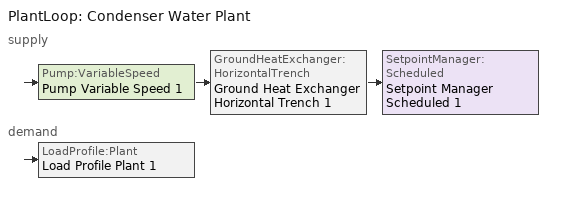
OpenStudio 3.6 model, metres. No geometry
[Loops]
PlantLoop 'Condenser Water Plant'
 supply: Pump:VariableSpeed 'Pump Variable Speed 1' > GroundHeatExchanger:HorizontalTrench 'Ground Heat Exchanger Horizontal Trench 1' > SetpointManager:Scheduled 'Setpoint Manager Scheduled 1'
 demand: LoadProfile:Plant 'Load Profile Plant 1'
[SizingPeriod:DesignDay] Barometric Pressure {Pa}=98934; Rain Indicator=No; Snow Indicator=No; Day of Month=21; Daylight Saving Time Indicator=No; Humidity Condition Type=Wetbulb; Dry-Bulb Temperature Range Modifier Type=DefaultMultipliers
Name | Maximum Dry-Bulb Temperature {C} | Daily Dry-Bulb Temperature Range {deltaC} | Wind Speed {m/s} | Wind Direction {deg} | Sky Clearness | Month | Day Type | Wetbulb or DewPoint at Maximum Dry-Bulb {C} | Solar Model Indicator | ASHRAE Clear Sky Optical Depth for Beam Irradiance | ASHRAE Clear Sky Optical Depth for Diffuse Irradiance
Chicago Ohare Intl Ap Ann Htg 99.6% Condns DB | -20 | 0 | 4.9 | 270 | 0 | 1 | WinterDesignDay | -20 | ASHRAEClearSky
Chicago Ohare Intl Ap Ann Clg .4% Condns DB=>MWB | 33.3 | 10.5 | 5.2 | 230 |  | 7 | SummerDesignDay | 23.7 | ASHRAETau | 0.455 | 2.05
[Site:GroundTemperature:Undisturbed:Xing]
Site Ground Temperature Undisturbed Xing 1: 1.08, 962, 2576, 11.1, 13.4, 0.7, 25, 30
[PlantLoop]
Condenser Water Plant: Fluid Type=PropyleneGlycol; Glycol Concentration=70; Maximum Loop Temperature {C}=80; Maximum Loop Flow Rate {m3/s}=0.004; Plant Loop Volume {m3}=Autocalculate; Load Distribution Scheme=Optimal
[Sizing:Plant]
Condenser Water Plant: Loop Type=Heating; Design Loop Exit Temperature {C}=30; Loop Design Temperature Difference {deltaC}=11; Sizing Option=NonCoincident; Zone Timesteps in Averaging Window=1; Coincident Sizing Factor Mode=None
[Pump:VariableSpeed]
Pump Variable Speed 1: Rated Flow Rate {m3/s}=0.004; Rated Pump Head {Pa}=5000; Rated Power Consumption {W}=25; Fraction of Motor Inefficiencies to Fluid Stream=0; Pump Control Type=Intermittent; Skin Loss Radiative Fraction=0.5; Design Power Sizing Method=PowerPerFlowPerPressure; Design Electric Power per Unit Flow Rate {W/(m3/s)}=348701.1; Design Shaft Power per Unit Flow Rate per Unit Head {W-s/m3-Pa}=1.28205; Design Minimum Flow Rate Fraction=0
[GroundHeatExchanger:HorizontalTrench]
Ground Heat Exchanger Horizontal Trench 1: Design Flow Rate {m3/s}=0.004; Trench Length in Pipe Axial Direction {m}=75; Number of Trenches=2; Horizontal Spacing Between Pipes {m}=2; Pipe Inner Diameter {m}=0.016; Pipe Outer Diameter {m}=0.02667; Burial Depth {m}=1.25; Soil Thermal Conductivity {W/m-K}=1.08; Soil Density {kg/m3}=962; Soil Specific Heat {J/kg-K}=2576; Pipe Thermal Conductivity {W/m-K}=0.3895; Pipe Density {kg/m3}=641; Pipe Specific Heat {J/kg-K}=2405; Soil Moisture Content Percent {percent}=30; Soil Moisture Content Percent at Saturation {percent}=50; Undisturbed Ground Temperature Model=Site Ground Temperature Undisturbed Xing 1; Evapotranspiration Ground Cover Parameter=0.408
[SetpointManager:Scheduled]
Setpoint Manager Scheduled 1: Control Variable=Temperature; Schedule=Condenser Water Temperature
[LoadProfile:Plant]
Load Profile Plant 1: Load Schedule=LoadSchedule; Peak Flow Rate {m3/s}=0.004; Flow Rate Fraction Schedule=FlowFracSchedule
[Schedule:Ruleset]
Name | Default Day Schedule | Summer Design Day Schedule | Winter Design Day Schedule
Condenser Water Temperature | Condenser Water Temperature Default | Condenser Water Temperature Summer Design Day | Condenser Water Temperature Winter Design Day
LoadSchedule | Schedule Day 4
[Schedule:Day]
Condenser Water Temperature Default; Condenser Water Temperature Winter Design Day; Condenser Water Temperature Summer Design Day: 24, 0, 24
Schedule Day 4: 24, 0, 2000
Schedule Day 5: 24, 0, -3000
[Schedule:Constant]
FlowFracSchedule: Value=1
[Schedule:Rule]
Schedule Rule 1: Schedule Ruleset=LoadSchedule; Rule Order=0; Day Schedule=Schedule Day 5; Date Specification Type=DateRange; Start Month=5; Start Day=1; End Month=9; End Day=30
